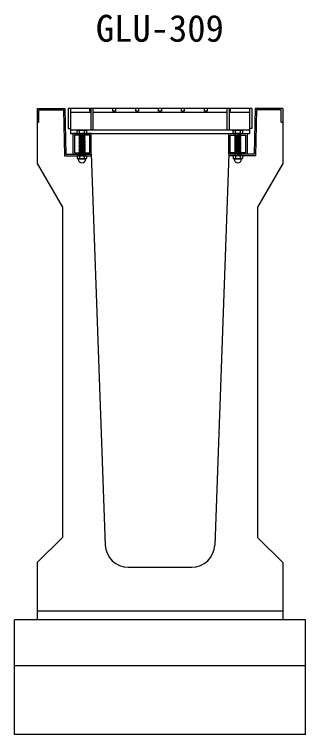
# Model space of a CAD drawing. Units: millimetres, scale not verified. Extents: x -25200 to 25200, y -8910 to 8910.
# Drawn here: x -13841 to -13206, y -1768 to -198 of the extents above; entities that cross this region are included whole.
import ezdxf
from ezdxf.enums import TextEntityAlignment as Align

# ---------------------------------------------------------------- set-up
doc = ezdxf.new("R2010")
doc.units = ezdxf.units.MM
doc.header["$LTSCALE"] = 30
doc.linetypes.add('DOTTED', pattern=[1.75, 0.25, -1.5])
for name, color, linetype, lineweight in [('0-2_HATCH', 6, 'Continuous', 25), ('0-5_OUTLINE', 3, 'Continuous', 25), ('0-7_TXT', 7, 'Continuous', 25)]:
    doc.layers.add(name, color=color, linetype=linetype, lineweight=lineweight)
doc.styles.add('ＭＳ ゴシック', font='')
doc.styles.get('ＭＳ ゴシック').set_extended_font_data('MS Gothic')

msp = doc.modelspace()

# ---------------------------------------------------------------- linework, layer by layer
at = {"layer": '0-2_HATCH'}
for p, q in [((-13787.73, -432.8), (-13787.73, -406)), ((-13787.73, -406), (-13734.05, -406)), ((-13734.05, -406), (-13731.55, -506)), ((-13323.43, -402.8), (-13723.43, -402.8)), ((-13718.93, -402.8), (-13718.93, -457.8)), ((-13673.93, -402.8), (-13673.93, -449.8)), ((-13669.43, -449.8), (-13669.43, -402.8)), ((-13377.43, -402.8), (-13377.43, -449.8)), ((-13372.93, -402.8), (-13372.93, -449.8)), ((-13327.93, -402.8), (-13327.93, -457.8)), ((-13312.81, -406), (-13315.31, -506)), ((-13259.13, -406), (-13312.81, -406)), ((-13259.13, -432.8), (-13259.13, -406)), ((-13718.93, -410.8), (-13673.93, -410.8)), ((-13669.43, -410.8), (-13377.43, -410.8)), ((-13372.93, -410.8), (-13327.93, -410.8)), ((-13790.93, -432.8), (-13787.73, -432.8)), ((-13259.13, -432.8), (-13255.93, -432.8)), ((-13718.93, -449.8), (-13327.93, -449.8)), ((-13701.93, -450.3), (-13703.93, -451.8)), ((-13703.93, -457.8), (-13703.93, -451.8)), ((-13703.6, -451.52), (-13701.93, -450.3)), ((-13684.93, -450.3), (-13701.93, -450.3)), ((-13698.93, -457.8), (-13698.93, -451.8)), ((-13687.93, -457.8), (-13687.93, -451.8)), ((-13683.25, -451.52), (-13684.93, -450.3)), ((-13682.93, -457.8), (-13682.93, -451.8)), ((-13361.93, -450.3), (-13363.93, -451.8)), ((-13363.93, -457.8), (-13363.93, -451.8)), ((-13363.6, -451.52), (-13361.93, -450.3)), ((-13344.93, -450.3), (-13361.93, -450.3)), ((-13358.93, -457.8), (-13358.93, -451.8)), ((-13347.93, -457.8), (-13347.93, -451.8)), ((-13343.25, -451.52), (-13344.93, -450.3)), ((-13342.93, -457.8), (-13342.93, -451.8)), ((-13718.93, -457.8), (-13327.93, -457.8)), ((-13682.93, -457.8), (-13703.93, -457.8)), ((-13699.93, -457.8), (-13686.93, -457.8)), ((-13699.93, -458.8), (-13698.93, -457.8)), ((-13698.93, -459.8), (-13699.93, -458.8)), ((-13699.93, -460.8), (-13698.93, -459.8)), ((-13698.93, -461.8), (-13699.93, -460.8)), ((-13699.93, -462.8), (-13698.93, -461.8)), ((-13686.93, -461.8), (-13699.93, -462.8)), ((-13698.93, -463.8), (-13699.93, -462.8)), ((-13699.93, -464.8), (-13698.93, -463.8)), ((-13686.93, -463.8), (-13699.93, -464.8)), ((-13698.93, -465.8), (-13699.93, -464.8)), ((-13699.93, -466.8), (-13698.93, -465.8)), ((-13686.93, -465.8), (-13699.93, -466.8)), ((-13698.93, -467.8), (-13699.93, -466.8)), ((-13699.93, -468.8), (-13698.93, -467.8)), ((-13686.93, -467.8), (-13699.93, -468.8)), ((-13698.93, -469.8), (-13699.93, -468.8)), ((-13686.93, -469.8), (-13699.93, -470.8)), ((-13699.93, -470.8), (-13698.93, -469.8)), ((-13687.93, -458.8), (-13686.93, -457.8)), ((-13686.93, -459.8), (-13687.93, -458.8)), ((-13687.93, -462.8), (-13686.93, -461.8)), ((-13686.93, -463.8), (-13687.93, -462.8)), ((-13687.93, -464.8), (-13686.93, -463.8)), ((-13686.93, -465.8), (-13687.93, -464.8)), ((-13687.93, -466.8), (-13686.93, -465.8)), ((-13686.93, -467.8), (-13687.93, -466.8)), ((-13687.93, -470.8), (-13686.93, -469.8)), ((-13686.93, -471.8), (-13687.93, -470.8)), ((-13342.93, -457.8), (-13363.93, -457.8)), ((-13359.93, -457.8), (-13346.93, -457.8)), ((-13359.93, -458.8), (-13358.93, -457.8)), ((-13358.93, -459.8), (-13359.93, -458.8)), ((-13359.93, -460.8), (-13358.93, -459.8)), ((-13358.93, -461.8), (-13359.93, -460.8)), ((-13359.93, -462.8), (-13358.93, -461.8)), ((-13346.93, -461.8), (-13359.93, -462.8)), ((-13358.93, -463.8), (-13359.93, -462.8)), ((-13359.93, -464.8), (-13358.93, -463.8)), ((-13346.93, -463.8), (-13359.93, -464.8)), ((-13358.93, -465.8), (-13359.93, -464.8)), ((-13359.93, -466.8), (-13358.93, -465.8)), ((-13346.93, -465.8), (-13359.93, -466.8)), ((-13358.93, -467.8), (-13359.93, -466.8)), ((-13359.93, -468.8), (-13358.93, -467.8)), ((-13346.93, -467.8), (-13359.93, -468.8)), ((-13358.93, -469.8), (-13359.93, -468.8)), ((-13346.93, -469.8), (-13359.93, -470.8)), ((-13359.93, -470.8), (-13358.93, -469.8)), ((-13347.93, -458.8), (-13346.93, -457.8)), ((-13346.93, -459.8), (-13347.93, -458.8)), ((-13347.93, -462.8), (-13346.93, -461.8)), ((-13346.93, -463.8), (-13347.93, -462.8)), ((-13347.93, -464.8), (-13346.93, -463.8)), ((-13346.93, -465.8), (-13347.93, -464.8)), ((-13347.93, -466.8), (-13346.93, -465.8)), ((-13346.93, -467.8), (-13347.93, -466.8)), ((-13347.93, -470.8), (-13346.93, -469.8)), ((-13346.93, -471.8), (-13347.93, -470.8)), ((-13686.93, -471.8), (-13699.93, -472.8)), ((-13698.93, -473.8), (-13699.93, -472.8)), ((-13686.93, -473.8), (-13699.93, -474.8)), ((-13699.93, -474.8), (-13698.93, -473.8)), ((-13698.93, -475.8), (-13699.93, -474.8)), ((-13686.93, -475.8), (-13699.93, -476.8)), ((-13699.93, -476.8), (-13698.93, -475.8)), ((-13698.93, -477.8), (-13699.93, -476.8)), ((-13686.93, -477.8), (-13699.93, -478.8)), ((-13699.93, -478.8), (-13698.93, -477.8)), ((-13698.93, -479.8), (-13699.93, -478.8)), ((-13686.93, -479.8), (-13699.93, -480.8)), ((-13699.93, -480.8), (-13698.93, -479.8)), ((-13698.93, -481.8), (-13699.93, -480.8)), ((-13686.93, -481.8), (-13699.93, -482.8)), ((-13699.93, -482.8), (-13698.93, -481.8)), ((-13698.93, -483.8), (-13699.93, -482.8)), ((-13686.93, -483.8), (-13699.93, -484.8)), ((-13699.93, -484.8), (-13698.93, -483.8)), ((-13698.93, -485.8), (-13699.93, -484.8)), ((-13686.93, -485.8), (-13699.93, -486.8)), ((-13699.93, -486.8), (-13698.93, -485.8)), ((-13687.93, -472.8), (-13686.93, -471.8)), ((-13686.93, -473.8), (-13687.93, -472.8)), ((-13687.93, -474.8), (-13686.93, -473.8)), ((-13687.93, -474.8), (-13686.93, -475.8)), ((-13687.93, -476.8), (-13686.93, -475.8)), ((-13687.93, -476.8), (-13686.93, -477.8)), ((-13687.93, -478.8), (-13686.93, -477.8)), ((-13687.93, -478.8), (-13686.93, -479.8)), ((-13687.93, -480.8), (-13686.93, -479.8)), ((-13687.93, -480.8), (-13686.93, -481.8)), ((-13687.93, -482.8), (-13686.93, -481.8)), ((-13687.93, -482.8), (-13686.93, -483.8)), ((-13687.93, -484.8), (-13686.93, -483.8)), ((-13687.93, -484.8), (-13686.93, -485.8)), ((-13687.93, -486.8), (-13686.93, -485.8)), ((-13346.93, -471.8), (-13359.93, -472.8)), ((-13358.93, -473.8), (-13359.93, -472.8)), ((-13346.93, -473.8), (-13359.93, -474.8)), ((-13359.93, -474.8), (-13358.93, -473.8)), ((-13358.93, -475.8), (-13359.93, -474.8)), ((-13346.93, -475.8), (-13359.93, -476.8)), ((-13359.93, -476.8), (-13358.93, -475.8)), ((-13358.93, -477.8), (-13359.93, -476.8)), ((-13346.93, -477.8), (-13359.93, -478.8)), ((-13359.93, -478.8), (-13358.93, -477.8)), ((-13358.93, -479.8), (-13359.93, -478.8)), ((-13346.93, -479.8), (-13359.93, -480.8)), ((-13359.93, -480.8), (-13358.93, -479.8)), ((-13358.93, -481.8), (-13359.93, -480.8)), ((-13346.93, -481.8), (-13359.93, -482.8)), ((-13359.93, -482.8), (-13358.93, -481.8)), ((-13358.93, -483.8), (-13359.93, -482.8)), ((-13346.93, -483.8), (-13359.93, -484.8)), ((-13359.93, -484.8), (-13358.93, -483.8)), ((-13358.93, -485.8), (-13359.93, -484.8)), ((-13346.93, -485.8), (-13359.93, -486.8)), ((-13359.93, -486.8), (-13358.93, -485.8)), ((-13347.93, -472.8), (-13346.93, -471.8)), ((-13346.93, -473.8), (-13347.93, -472.8)), ((-13347.93, -474.8), (-13346.93, -473.8)), ((-13347.93, -474.8), (-13346.93, -475.8)), ((-13347.93, -476.8), (-13346.93, -475.8)), ((-13347.93, -476.8), (-13346.93, -477.8)), ((-13347.93, -478.8), (-13346.93, -477.8)), ((-13347.93, -478.8), (-13346.93, -479.8)), ((-13347.93, -480.8), (-13346.93, -479.8)), ((-13347.93, -480.8), (-13346.93, -481.8)), ((-13347.93, -482.8), (-13346.93, -481.8)), ((-13347.93, -482.8), (-13346.93, -483.8)), ((-13347.93, -484.8), (-13346.93, -483.8)), ((-13347.93, -484.8), (-13346.93, -485.8)), ((-13347.93, -486.8), (-13346.93, -485.8)), ((-13698.93, -487.8), (-13699.93, -486.8)), ((-13686.93, -487.8), (-13699.93, -488.8)), ((-13699.93, -488.8), (-13698.93, -487.8)), ((-13698.93, -489.8), (-13699.93, -488.8)), ((-13686.93, -489.8), (-13699.93, -490.8)), ((-13699.93, -490.8), (-13698.93, -489.8)), ((-13698.93, -491.8), (-13699.93, -490.8)), ((-13686.93, -491.8), (-13699.93, -492.8)), ((-13699.93, -492.8), (-13698.93, -491.8)), ((-13698.93, -493.8), (-13699.93, -492.8)), ((-13686.93, -493.8), (-13699.93, -494.8)), ((-13699.93, -494.8), (-13698.93, -493.8)), ((-13698.93, -495.8), (-13699.93, -494.8)), ((-13686.93, -495.8), (-13699.93, -496.8)), ((-13699.93, -496.8), (-13698.93, -495.8)), ((-13698.93, -497.8), (-13699.93, -496.8)), ((-13686.93, -497.8), (-13699.93, -498.8)), ((-13699.93, -498.8), (-13698.93, -497.8)), ((-13698.93, -499.8), (-13699.93, -498.8)), ((-13699.93, -500.8), (-13698.93, -499.8)), ((-13698.93, -501.8), (-13699.93, -500.8)), ((-13699.93, -502.8), (-13698.93, -501.8)), ((-13687.93, -486.8), (-13686.93, -487.8)), ((-13687.93, -488.8), (-13686.93, -487.8)), ((-13687.93, -488.8), (-13686.93, -489.8)), ((-13687.93, -490.8), (-13686.93, -489.8)), ((-13687.93, -490.8), (-13686.93, -491.8)), ((-13687.93, -492.8), (-13686.93, -491.8)), ((-13687.93, -492.8), (-13686.93, -493.8)), ((-13687.93, -494.8), (-13686.93, -493.8)), ((-13687.93, -494.8), (-13686.93, -495.8)), ((-13687.93, -496.8), (-13686.93, -495.8)), ((-13687.93, -496.8), (-13686.93, -497.8)), ((-13687.93, -498.8), (-13686.93, -497.8)), ((-13687.93, -498.8), (-13686.93, -499.8)), ((-13687.93, -500.8), (-13686.93, -499.8)), ((-13687.93, -500.8), (-13686.93, -501.8)), ((-13687.93, -502.8), (-13686.93, -501.8)), ((-13358.93, -487.8), (-13359.93, -486.8)), ((-13346.93, -487.8), (-13359.93, -488.8)), ((-13359.93, -488.8), (-13358.93, -487.8)), ((-13358.93, -489.8), (-13359.93, -488.8)), ((-13346.93, -489.8), (-13359.93, -490.8)), ((-13359.93, -490.8), (-13358.93, -489.8)), ((-13358.93, -491.8), (-13359.93, -490.8)), ((-13346.93, -491.8), (-13359.93, -492.8)), ((-13359.93, -492.8), (-13358.93, -491.8)), ((-13358.93, -493.8), (-13359.93, -492.8)), ((-13346.93, -493.8), (-13359.93, -494.8)), ((-13359.93, -494.8), (-13358.93, -493.8)), ((-13358.93, -495.8), (-13359.93, -494.8)), ((-13346.93, -495.8), (-13359.93, -496.8)), ((-13359.93, -496.8), (-13358.93, -495.8)), ((-13358.93, -497.8), (-13359.93, -496.8)), ((-13346.93, -497.8), (-13359.93, -498.8)), ((-13359.93, -498.8), (-13358.93, -497.8)), ((-13358.93, -499.8), (-13359.93, -498.8)), ((-13359.93, -500.8), (-13358.93, -499.8)), ((-13358.93, -501.8), (-13359.93, -500.8)), ((-13359.93, -502.8), (-13358.93, -501.8)), ((-13347.93, -486.8), (-13346.93, -487.8)), ((-13347.93, -488.8), (-13346.93, -487.8)), ((-13347.93, -488.8), (-13346.93, -489.8)), ((-13347.93, -490.8), (-13346.93, -489.8)), ((-13347.93, -490.8), (-13346.93, -491.8)), ((-13347.93, -492.8), (-13346.93, -491.8)), ((-13347.93, -492.8), (-13346.93, -493.8)), ((-13347.93, -494.8), (-13346.93, -493.8)), ((-13347.93, -494.8), (-13346.93, -495.8)), ((-13347.93, -496.8), (-13346.93, -495.8)), ((-13347.93, -496.8), (-13346.93, -497.8)), ((-13347.93, -498.8), (-13346.93, -497.8)), ((-13347.93, -498.8), (-13346.93, -499.8)), ((-13347.93, -500.8), (-13346.93, -499.8)), ((-13347.93, -500.8), (-13346.93, -501.8)), ((-13347.93, -502.8), (-13346.93, -501.8)), ((-13731.55, -506), (-13673.31, -506)), ((-13703.07, -506.02), (-13703.93, -506.67)), ((-13703.93, -506.67), (-13703.93, -511.85)), ((-13702.24, -512.82), (-13703.93, -511.85)), ((-13684.38, -506.02), (-13703.07, -506.02)), ((-13702.24, -513.15), (-13702.24, -512.82)), ((-13685.21, -512.82), (-13702.24, -512.82)), ((-13685.21, -513.15), (-13702.24, -513.15)), ((-13698.93, -503.79), (-13699.93, -502.79)), ((-13699.93, -504.8), (-13698.93, -503.8)), ((-13698.93, -505.79), (-13699.93, -504.79)), ((-13699.15, -506.02), (-13698.93, -505.8)), ((-13698.83, -506.67), (-13698.83, -511.85)), ((-13688.62, -506.67), (-13688.62, -511.85)), ((-13687.93, -502.8), (-13686.93, -503.8)), ((-13687.93, -504.79), (-13686.93, -503.79)), ((-13687.93, -504.79), (-13686.93, -505.8)), ((-13687.15, -506.02), (-13686.93, -505.8)), ((-13685.21, -512.82), (-13683.52, -511.85)), ((-13685.21, -513.15), (-13685.21, -512.82)), ((-13684.38, -506.02), (-13683.52, -506.67)), ((-13683.52, -506.67), (-13683.52, -511.85)), ((-13315.31, -506), (-13373.43, -506)), ((-13363.07, -506.02), (-13363.93, -506.67)), ((-13363.93, -506.67), (-13363.93, -511.85)), ((-13362.24, -512.82), (-13363.93, -511.85)), ((-13344.38, -506.02), (-13363.07, -506.02)), ((-13362.24, -513.15), (-13362.24, -512.82)), ((-13345.21, -512.82), (-13362.24, -512.82)), ((-13345.21, -513.15), (-13362.24, -513.15)), ((-13358.93, -503.79), (-13359.93, -502.79)), ((-13359.93, -504.8), (-13358.93, -503.8)), ((-13358.93, -505.79), (-13359.93, -504.79)), ((-13359.15, -506.02), (-13358.93, -505.8)), ((-13358.83, -506.67), (-13358.83, -511.85)), ((-13348.62, -506.67), (-13348.62, -511.85)), ((-13347.93, -502.8), (-13346.93, -503.8)), ((-13347.93, -504.79), (-13346.93, -503.79)), ((-13347.93, -504.79), (-13346.93, -505.8)), ((-13347.15, -506.02), (-13346.93, -505.8)), ((-13345.21, -512.82), (-13343.52, -511.85)), ((-13345.21, -513.15), (-13345.21, -512.82)), ((-13344.38, -506.02), (-13343.52, -506.67)), ((-13343.52, -506.67), (-13343.52, -511.85))]:
    msp.add_line(p, q, dxfattribs=at)
at = {"layer": '0-2_HATCH', "linetype": 'DOTTED'}
for p, q in [((-13686.93, -457.8), (-13699.93, -458.8)), ((-13686.93, -459.8), (-13699.93, -460.8)), ((-13346.93, -457.8), (-13359.93, -458.8)), ((-13346.93, -459.8), (-13359.93, -460.8)), ((-13686.93, -499.8), (-13699.93, -500.8)), ((-13686.93, -501.8), (-13699.93, -502.8)), ((-13346.93, -499.8), (-13359.93, -500.8)), ((-13346.93, -501.8), (-13359.93, -502.8)), ((-13686.93, -503.8), (-13699.93, -504.8)), ((-13346.93, -503.8), (-13359.93, -504.8))]:
    msp.add_line(p, q, dxfattribs=at)
at = {"layer": '0-2_HATCH'}
for points in [[(-13723.43, -402.8), (-13723.43, -446.8), (-13718.93, -446.8)], [(-13673.93, -408.8), (-13676.43, -408.8), (-13676.43, -402.8)], [(-13620.43, -402.8), (-13620.43, -408.8), (-13626.43, -408.8), (-13626.43, -402.8)], [(-13570.43, -402.8), (-13570.43, -408.8), (-13576.43, -408.8), (-13576.43, -402.8)], [(-13520.43, -402.8), (-13520.43, -408.8), (-13526.43, -408.8), (-13526.43, -402.8)], [(-13470.43, -402.8), (-13470.43, -408.8), (-13476.43, -408.8), (-13476.43, -402.8)], [(-13420.43, -402.8), (-13420.43, -408.8), (-13426.43, -408.8), (-13426.43, -402.8)], [(-13370.43, -402.8), (-13370.43, -408.8), (-13372.93, -408.8)], [(-13323.43, -402.8), (-13323.43, -446.8), (-13327.93, -446.8)], [(-13699.93, -472.8), (-13698.93, -471.8), (-13699.93, -470.8)], [(-13686.93, -461.8), (-13687.93, -460.8), (-13686.93, -459.8)], [(-13686.93, -469.8), (-13687.93, -468.8), (-13686.93, -467.8)], [(-13359.93, -472.8), (-13358.93, -471.8), (-13359.93, -470.8)], [(-13346.93, -461.8), (-13347.93, -460.8), (-13346.93, -459.8)], [(-13346.93, -469.8), (-13347.93, -468.8), (-13346.93, -467.8)]]:
    msp.add_lwpolyline(points, dxfattribs=at)
for points in [[(-13713.43, -457.8), (-13713.43, -502.8), (-13673.43, -502.8), (-13673.43, -457.8)], [(-13710.23, -461), (-13710.23, -499.6), (-13676.63, -499.6), (-13676.63, -461)], [(-13333.43, -457.8), (-13333.43, -502.8), (-13373.43, -502.8), (-13373.43, -457.8)], [(-13336.63, -461), (-13336.63, -499.6), (-13370.23, -499.6), (-13370.23, -461)]]:
    msp.add_lwpolyline(points, close=True, dxfattribs=at)
for centre, radius, start, end in [((-13701.43, -454.42), 3.62, 46.39563, 133.60437), ((-13693.43, -466.42), 15.62, 69.39075, 110.60925), ((-13685.43, -454.42), 3.62, 46.39563, 133.60437), ((-13361.43, -454.42), 3.62, 46.39563, 133.60437), ((-13353.43, -466.42), 15.62, 69.39075, 110.60925), ((-13345.43, -454.42), 3.62, 46.39563, 133.60437), ((-13701.38, -511.36), 5.35, 61.49832, 118.50684), ((-13701.38, -507.15), 5.35, 241.49843, 298.50089), ((-13693.72, -513.15), 8.19, 180, 359.99995), ((-13693.72, -526.43), 20.42, 75.52621, 104.47362), ((-13693.72, -492.08), 20.42, 255.52638, 284.47374), ((-13686.07, -511.36), 5.35, 61.49231, 118.50169), ((-13686.07, -507.15), 5.35, 241.49989, 298.5), ((-13361.38, -511.36), 5.35, 61.49832, 118.50684), ((-13361.38, -507.15), 5.35, 241.49843, 298.50089), ((-13353.72, -513.15), 8.19, 180, 359.99995), ((-13353.72, -526.43), 20.42, 75.52621, 104.47362), ((-13353.72, -492.08), 20.42, 255.52638, 284.47374), ((-13346.07, -511.36), 5.35, 61.49231, 118.50169), ((-13346.07, -507.15), 5.35, 241.49989, 298.5)]:
    msp.add_arc(centre, radius, start, end, dxfattribs=at)
at = {"layer": '0-5_OUTLINE'}
for p, q in [((-13790.93, -402.8), (-13790.93, -522.8)), ((-13790.93, -402.8), (-13730.93, -402.8)), ((-13730.93, -402.8), (-13728.43, -502.8)), ((-13315.93, -402.8), (-13318.43, -502.8)), ((-13255.93, -402.8), (-13315.93, -402.8)), ((-13373.43, -502.8), (-13404.19, -1354.6)), ((-13318.43, -502.8), (-13373.43, -502.8)), ((-13310.93, -617.8), (-13310.93, -1337.8)), ((-13790.93, -1392.8), (-13735.93, -1337.8)), ((-13255.93, -1392.8), (-13310.93, -1337.8)), ((-13790.93, -1392.8), (-13790.93, -1517.8)), ((-13255.93, -1392.8), (-13255.93, -1517.8)), ((-13592.7, -1402.8), (-13454.15, -1402.8)), ((-13790.93, -1497.8), (-13255.93, -1497.8)), ((-13205.93, -1517.8), (-13840.93, -1517.8)), ((-13205.93, -1767.8), (-13205.93, -1517.8)), ((-13205.93, -1617.8), (-13840.93, -1617.8))]:
    msp.add_line(p, q, dxfattribs=at)
for points in [[(-13255.93, -402.8), (-13255.93, -522.8), (-13310.93, -617.8)], [(-13728.43, -502.8), (-13673.43, -502.8), (-13642.67, -1354.6)], [(-13790.93, -522.8), (-13735.93, -617.8), (-13735.93, -1337.8)], [(-13205.93, -1767.8), (-13840.93, -1767.8), (-13840.93, -1517.8)]]:
    msp.add_lwpolyline(points, dxfattribs=at)
for centre, start, end in [((-13592.7, -1352.8), 182.06812, 270), ((-13454.15, -1352.8), 270, 357.93185)]:
    msp.add_arc(centre, 50, start, end, dxfattribs=at)

# ---------------------------------------------------------------- texts
at = {"layer": '0-7_TXT', "style": 'ＭＳ ゴシック'}
msp.add_text('GLU-309', height=58.65, dxfattribs=at).set_placement((-13663.43, -275.07), align=Align.BOTTOM_LEFT)

doc.saveas('drawing.dxf')
